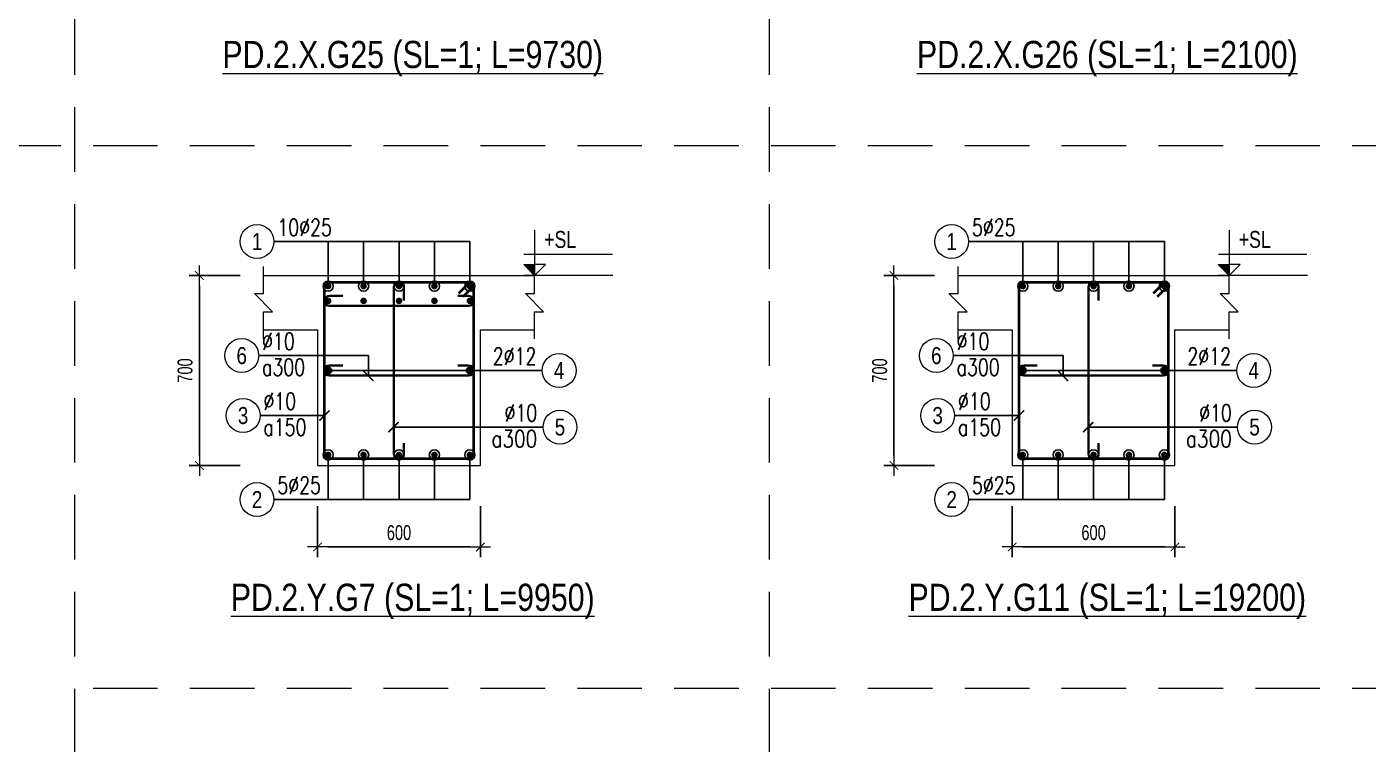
# Model space of a CAD drawing. Header units: millimetres. Extents: x 0 to 264070, y -218202 to 27271.
# Drawn here: x 251086 to 256033, y -176128 to -173486 of the extents above; entities that cross this region are included whole.
import ezdxf
from ezdxf.enums import TextEntityAlignment as Align

# ---------------------------------------------------------------- set-up
doc = ezdxf.new("R2010")
doc.units = ezdxf.units.MM
doc.header["$PDMODE"] = 3
doc.linetypes.add('HIDDEN2', pattern=[4.7625, 3.175, -1.5875])
doc.layers.get('0').update_dxf_attribs({"lineweight": 20})
doc.layers.get('Defpoints').update_dxf_attribs({"color": 151, "lineweight": 9})
for name, color, linetype, lineweight in [('NDC_S_ANNO', 7, 'Continuous', 20), ('NDC_S_CONTINUOUS', 3, 'Continuous', 20), ('NDC_S_DIM', 1, 'Continuous', 15), ('NDC_S_HIDDEN', 8, 'HIDDEN2', 13), ('NDC_S_REBAR', 4, 'Continuous', 35), ('NDC_S_STIRRUP', 4, 'Continuous', 40), ('NDC_S_TEXT SYMBOL', 7, 'Continuous', 20), ('NDC_S_THIN LINE', 8, 'Continuous', 9), ('NDC_S_VN TEXT', 7, 'Continuous', 20)]:
    doc.layers.add(name, color=color, linetype=linetype, lineweight=lineweight)
doc.styles.add('ARIAL', font='arial.ttf', dxfattribs={"width": 0.8})
doc.styles.add('NDC_ANNO', font='', dxfattribs={"width": 0.8})
doc.styles.add('NDC_DIM', font='', dxfattribs={"width": 0.75})
doc.styles.add('NDC_EN TXT', font='romans.shx', dxfattribs={"width": 0.8})
doc.styles.get('NDC_ANNO').set_extended_font_data('Dotum')
doc.styles.get('NDC_DIM').set_extended_font_data('Dotum')
doc.dimstyles.new('NDC_dim_25', dxfattribs={"dimscale": 25, "dimtxt": 2.2, "dimasz": 1.5, "dimexe": 1.5, "dimexo": 2.5, "dimgap": 1, "dimtad": 1, "dimdec": 0, "dimzin": 0, "dimdsep": 46, "dimtxsty": 'NDC_DIM', "dimblk": 'DIMMARK', "dimcen": 0.09, "dimdle": 1.2, "dimclrd": 1, "dimclre": 1, "dimclrt": 3, "dimadec": 0, "dimazin": 0, "dimtfac": 1, "dimtdec": 0, "dimtix": 1, "dimtofl": 0, "dimtmove": 0, "dimatfit": 3, "dimfxl": 6, "dimfxlon": 1, "dimtolj": 1, "dimtzin": 0, "dimarcsym": 0})

# ---------------------------------------------------------------- blocks, each defined once
blk = doc.blocks.new('kata_block_TD')
at = {"color": 6, "linetype": 'ByBlock', "lineweight": -2, "style": 'ARIAL', "width": 0.8}
blk.add_attdef('SECTDET2', text='', height=5, dxfattribs=at).set_placement((0, 7.97), align=Align.CENTER)
at = {"color": 0, "linetype": 'ByBlock', "lineweight": -2, "style": 'ARIAL', "width": 0.8}
blk.add_attdef('SECTDET1', text='', height=5, dxfattribs=at).set_placement((0, 1.47), align=Align.CENTER)
at = {"color": 3, "lineweight": 25, "style": 'ARIAL', "width": 0.8}
blk.add_attdef('SSCALE', text='', height=2.5, dxfattribs=at).set_placement((0, -4), align=Align.CENTER)
blk = doc.blocks.new('kata_block_CT')
at = {"layer": 'NDC_S_ANNO'}
blk.add_hatch(color=3, dxfattribs=at).paths.add_polyline_path([(0, 1.6), (-1.61, 1.6), (0, 0)])
at = {"layer": 'NDC_S_ANNO', "ltscale": 50}
h = blk.add_hatch(dxfattribs=at)
h.set_pattern_fill('ANSI31', color=256, scale=1.406, style=0)
h.paths.add_polyline_path([(0, 1.6), (0, 0), (1.61, 1.6)])
for p, q in [((-1.59, 3.14), (11.47, 3.14)), ((11.56, 0), (-1.64, 0))]:
    blk.add_line(p, q, dxfattribs=at)
for points in [[(0, 6.69), (0, 0)], [(0, 0), (-1.61, 1.6), (0, 1.6)], [(0, 0), (1.61, 1.6), (0, 1.6)]]:
    blk.add_lwpolyline(points, dxfattribs=at)
at = {"layer": 'NDC_S_ANNO', "color": 8, "ltscale": 50}
blk.add_lwpolyline([(0, 0), (-1.61, 1.6), (0, 1.6)], dxfattribs=at)
at = {"layer": 'NDC_S_TEXT SYMBOL', "color": 3, "style": 'NDC_ANNO', "width": 0.8}
blk.add_attdef('CT', (1.41, 4.07), '', height=2.5, dxfattribs=at)
blk = doc.blocks.new('DIMMARK')
at = {"layer": 'NDC_S_DIM', "color": 1}
blk.add_line((-1.5, 0), (1, 0), dxfattribs=at)
at = {"layer": 'NDC_S_DIM', "color": 2, "const_width": 0.1}
blk.add_lwpolyline([(-0.42, -0.42), (0.42, 0.42)], dxfattribs=at)
blk = doc.blocks.new('*D563')
at = {"layer": 'Defpoints', "color": 0, "transparency": 16777216}
for p in [(252158.5, -175101.7), (252758.5, -175101.7), (252758.5, -175401.7)]:
    blk.add_point(p, dxfattribs=at)
at = {"layer": 'NDC_S_DIM', "color": 1, "lineweight": -2, "transparency": 16777216}
for p, q in [((252158.5, -175251.7), (252158.5, -175439.2)), ((252758.5, -175251.7), (252758.5, -175439.2)), ((252196, -175401.7), (252721, -175401.7))]:
    blk.add_line(p, q, dxfattribs=at)
at = {"layer": 'NDC_S_DIM', "color": 1, "lineweight": -2, "transparency": 16777216, "xscale": 37.5, "yscale": 37.5, "zscale": 37.5, "rotation": 180}
blk.add_blockref('DIMMARK', (252158.5, -175401.7), dxfattribs=at)
at = {"layer": 'NDC_S_DIM', "color": 1, "lineweight": -2, "transparency": 16777216, "xscale": 37.5, "yscale": 37.5, "zscale": 37.5}
blk.add_blockref('DIMMARK', (252758.5, -175401.7), dxfattribs=at)
at = {"layer": 'NDC_S_DIM', "color": 3, "transparency": 16777216, "insert": (252458.5, -175349.2), "char_height": 55, "attachment_point": 5, "style": 'NDC_DIM'}
blk.add_mtext('\\A1;600', dxfattribs=at)
blk = doc.blocks.new('*D564')
at = {"layer": 'Defpoints', "color": 0, "transparency": 16777216}
for p in [(252228.2, -174401.7), (251722.2, -175101.7), (252228.2, -175101.7)]:
    blk.add_point(p, dxfattribs=at)
at = {"layer": 'NDC_S_DIM', "color": 1, "lineweight": -2, "transparency": 16777216}
for p, q in [((251872.2, -174401.7), (251684.7, -174401.7)), ((251722.2, -174439.2), (251722.2, -175064.2)), ((251872.2, -175101.7), (251684.7, -175101.7))]:
    blk.add_line(p, q, dxfattribs=at)
at = {"layer": 'NDC_S_DIM', "color": 1, "lineweight": -2, "transparency": 16777216, "xscale": 37.5, "yscale": 37.5, "zscale": 37.5}
for p, rotation in [((251722.2, -174401.7), 90), ((251722.2, -175101.7), 270)]:
    blk.add_blockref('DIMMARK', p, dxfattribs=dict(at, rotation=rotation))
at = {"layer": 'NDC_S_DIM', "color": 3, "transparency": 16777216, "insert": (251669.7, -174751.7), "char_height": 55, "attachment_point": 5, "rotation": 90, "style": 'NDC_DIM'}
blk.add_mtext('\\A1;700', dxfattribs=at)
blk = doc.blocks.new('kata_block_THEP')
at = {"layer": 'NDC_S_REBAR', "color": 0}
for p, q in [((-0.5, 0), (0.5, 0)), ((-0.35, 0.35), (0.35, -0.35)), ((0.35, 0.35), (-0.35, -0.35)), ((0, 0.5), (0, -0.5))]:
    blk.add_line(p, q, dxfattribs=at)
at = {"layer": 'NDC_S_REBAR', "color": 0, "const_width": 0.0833}
blk.add_lwpolyline([(-0.5, 0, 1), (0.5, 0, 1), (-0.5, 0, 1)], format="xyb", dxfattribs=at)
blk = doc.blocks.new('*U240')
blk.add_circle((-2.5, 0), 2.5)
at = {"layer": 'NDC_S_VN TEXT', "color": 3, "style": 'NDC_EN TXT', "width": 0.75}
blk.add_attdef('DK1', (0.5, 0.85), '', height=2.5, dxfattribs=at)
at = {"layer": 'NDC_S_VN TEXT', "color": 7, "style": 'ARIAL', "width": 0.8}
blk.add_attdef('SH2', text='', height=2.5, dxfattribs=at).set_placement((-2.5, 0), align=Align.MIDDLE)
blk = doc.blocks.new('*U241')
blk.add_circle((-2.5, 0), 2.5)
at = {"layer": 'NDC_S_VN TEXT', "color": 3, "style": 'NDC_EN TXT', "width": 0.75}
for tag, p in [('DK1', (0.5, 0.85)), ('KC1', (0.5, -2.97))]:
    blk.add_attdef(tag, p, '', height=2.5, dxfattribs=at)
at = {"layer": 'NDC_S_VN TEXT', "color": 7, "style": 'ARIAL', "width": 0.8}
blk.add_attdef('SH2', text='', height=2.5, dxfattribs=at).set_placement((-2.5, 0), align=Align.MIDDLE)
blk = doc.blocks.new('*U239')
blk.add_circle((2.5, 0), 2.5)
at = {"layer": 'NDC_S_VN TEXT', "color": 3, "style": 'NDC_EN TXT', "width": 0.75}
blk.add_attdef('DK2', text='', height=2.5, dxfattribs=at).set_placement((-0.85, 0.85), align=Align.RIGHT)
at = {"layer": 'NDC_S_VN TEXT', "color": 7, "style": 'ARIAL', "width": 0.8}
blk.add_attdef('SH3', text='', height=2.5, dxfattribs=at).set_placement((2.5, 0), align=Align.MIDDLE)
blk = doc.blocks.new('*U321')
blk.add_circle((2.5, 0), 2.5)
at = {"layer": 'NDC_S_VN TEXT', "color": 3, "style": 'NDC_EN TXT'}
for tag, width, p in [('DK2', 0.75, (-0.85, 0.85)), ('KC2', 0.8, (-0.85, -2.97))]:
    blk.add_attdef(tag, text='', height=2.5, dxfattribs=dict(at, width=width)).set_placement(p, align=Align.RIGHT)
at = {"layer": 'NDC_S_VN TEXT', "color": 7, "style": 'ARIAL', "width": 0.8}
blk.add_attdef('SH3', text='', height=2.5, dxfattribs=at).set_placement((2.5, 0), align=Align.MIDDLE)
blk = doc.blocks.new('*D567')
at = {"layer": 'Defpoints', "color": 0, "transparency": 16777216}
for p in [(254789.7, -174401.7), (254283.7, -175101.7), (254789.7, -175101.7)]:
    blk.add_point(p, dxfattribs=at)
at = {"layer": 'NDC_S_DIM', "color": 1, "lineweight": -2, "transparency": 16777216}
for p, q in [((254433.7, -174401.7), (254246.2, -174401.7)), ((254283.7, -174439.2), (254283.7, -175064.2)), ((254433.7, -175101.7), (254246.2, -175101.7))]:
    blk.add_line(p, q, dxfattribs=at)
at = {"layer": 'NDC_S_DIM', "color": 1, "lineweight": -2, "transparency": 16777216, "xscale": 37.5, "yscale": 37.5, "zscale": 37.5}
for p, rotation in [((254283.7, -174401.7), 90), ((254283.7, -175101.7), 270)]:
    blk.add_blockref('DIMMARK', p, dxfattribs=dict(at, rotation=rotation))
at = {"layer": 'NDC_S_DIM', "color": 3, "transparency": 16777216, "insert": (254231.2, -174751.7), "char_height": 55, "attachment_point": 5, "rotation": 90, "style": 'NDC_DIM'}
blk.add_mtext('\\A1;700', dxfattribs=at)
blk = doc.blocks.new('*D568')
at = {"layer": 'Defpoints', "color": 0, "transparency": 16777216}
for p in [(254720, -175101.7), (255320, -175101.7), (255320, -175401.7)]:
    blk.add_point(p, dxfattribs=at)
at = {"layer": 'NDC_S_DIM', "color": 1, "lineweight": -2, "transparency": 16777216}
for p, q in [((254720, -175251.7), (254720, -175439.2)), ((255320, -175251.7), (255320, -175439.2)), ((254757.5, -175401.7), (255282.5, -175401.7))]:
    blk.add_line(p, q, dxfattribs=at)
at = {"layer": 'NDC_S_DIM', "color": 1, "lineweight": -2, "transparency": 16777216, "xscale": 37.5, "yscale": 37.5, "zscale": 37.5, "rotation": 180}
blk.add_blockref('DIMMARK', (254720, -175401.7), dxfattribs=at)
at = {"layer": 'NDC_S_DIM', "color": 1, "lineweight": -2, "transparency": 16777216, "xscale": 37.5, "yscale": 37.5, "zscale": 37.5}
blk.add_blockref('DIMMARK', (255320, -175401.7), dxfattribs=at)
at = {"layer": 'NDC_S_DIM', "color": 3, "transparency": 16777216, "insert": (255020, -175349.2), "char_height": 55, "attachment_point": 5, "style": 'NDC_DIM'}
blk.add_mtext('\\A1;600', dxfattribs=at)

msp = doc.modelspace()

# ---------------------------------------------------------------- linework, layer by layer
at = {"layer": 'NDC_S_CONTINUOUS'}
for points in [[(251958.5, -174401.7), (252158.5, -174401.7), (252158.5, -174401.7), (252758.5, -174401.7), (252758.5, -174401.7), (252958.5, -174401.7)], [(254520, -174401.7), (254720, -174401.7), (254720, -174401.7), (255320, -174401.7), (255320, -174401.7), (255520, -174401.7)], [(251958.5, -174601.7), (252158.5, -174601.7), (252158.5, -175101.7), (252758.5, -175101.7), (252758.5, -174601.7), (252958.5, -174601.7)], [(254520, -174601.7), (254720, -174601.7), (254720, -175101.7), (255320, -175101.7), (255320, -174601.7), (255520, -174601.7)]]:
    msp.add_lwpolyline(points, dxfattribs=at)
at = {"layer": 'NDC_S_HIDDEN', "ltscale": 75}
for p, q in [((251262.4, -165923.4), (251262.4, -179923.4)), ((253823.9, -165923.4), (253823.9, -179923.4)), ((264070, -173923.4), (246139.4, -173923.4)), ((264070, -175923.4), (251262.4, -175923.4))]:
    msp.add_line(p, q, dxfattribs=at)
at = {"layer": 'NDC_S_REBAR'}
for points in [[(252476.9, -174494), (252476.9, -174445.1, 1), (252440, -174445.1), (252440, -175058.3, 1), (252476.9, -175058.3), (252476.9, -175019, -0.414214)], [(255038.4, -174494), (255038.4, -174445.1, 1), (255001.5, -174445.1), (255001.5, -175058.3, 1), (255038.4, -175058.3), (255038.4, -175019, -0.414214)], [(252250.9, -174476.7), (252202, -174476.7, 1), (252202, -174513.6), (252715.1, -174513.6, 1), (252715.1, -174476.7), (252675.8, -174476.7, -0.414214)], [(252250.9, -174733.3), (252202, -174733.3, 1), (252202, -174770.1), (252715.1, -174770.1, 1), (252715.1, -174733.3), (252675.8, -174733.3, -0.414214)], [(254812.4, -174733.3), (254763.5, -174733.3, 1), (254763.5, -174770.1), (255276.6, -174770.1, 1), (255276.6, -174733.3), (255237.3, -174733.3, -0.414214)]]:
    msp.add_lwpolyline(points, format="xyb", dxfattribs=at)
at = {"layer": 'NDC_S_STIRRUP'}
for points in [[(252679.5, -174466.7), (252719.5, -174426.7, -0.414214), (252733.5, -174440.7), (252733.5, -175062.7, -0.414214), (252719.5, -175076.7), (252197.5, -175076.7, -0.414214), (252183.5, -175062.7), (252183.5, -174440.7, -0.414214), (252197.5, -174426.7), (252719.5, -174426.7, -0.414214), (252733.5, -174440.7), (252693.5, -174480.7)], [(255241, -174466.7), (255281, -174426.7, -0.414214), (255295, -174440.7), (255295, -175062.7, -0.414214), (255281, -175076.7), (254759, -175076.7, -0.414214), (254745, -175062.7), (254745, -174440.7, -0.414214), (254759, -174426.7), (255281, -174426.7, -0.414214), (255295, -174440.7), (255255, -174480.7)]]:
    msp.add_lwpolyline(points, format="xyb", dxfattribs=at)
at = {"layer": 'NDC_S_THIN LINE'}
for points in [[(251958.5, -174635), (251958.5, -174535), (251991.9, -174535), (251925.2, -174468.4), (251958.5, -174468.4), (251958.5, -174368.4)], [(252958.5, -174635), (252958.5, -174535), (252991.9, -174535), (252925.2, -174468.4), (252958.5, -174468.4), (252958.5, -174368.4)], [(254520, -174635), (254520, -174535), (254553.4, -174535), (254486.7, -174468.4), (254520, -174468.4), (254520, -174368.4)], [(255520, -174635), (255520, -174535), (255553.4, -174535), (255486.7, -174468.4), (255520, -174468.4), (255520, -174368.4)]]:
    msp.add_lwpolyline(points, dxfattribs=at)

# ---------------------------------------------------------------- block references
at = {"layer": 'NDC_S_REBAR', "color": 3, "xscale": 22, "yscale": 22, "zscale": 22}
for p in [(252197.5, -174440.7), (254759, -174440.7), (252197.5, -174751.7), (254759, -174751.7), (252197.5, -175062.7), (254759, -175062.7)]:
    msp.add_blockref('kata_block_THEP', p, dxfattribs=at)
at = {"layer": 'NDC_S_REBAR', "xscale": 22, "yscale": 22, "zscale": 22}
for p in [(252328, -174440.7), (252458.5, -174440.7), (252589, -174440.7), (252719.5, -174440.7), (254889.5, -174440.7), (255020, -174440.7), (255150.5, -174440.7), (255281, -174440.7), (252197.5, -174495.1), (252328, -174495.1), (252458.5, -174495.1), (252589, -174495.1), (252719.5, -174495.1), (252719.5, -174751.7), (255281, -174751.7), (252328, -175062.7), (252458.5, -175062.7), (252589, -175062.7), (252719.5, -175062.7), (254889.5, -175062.7), (255020, -175062.7), (255150.5, -175062.7), (255281, -175062.7)]:
    msp.add_blockref('kata_block_THEP', p, dxfattribs=at)
at = {"layer": 'NDC_S_THIN LINE', "xscale": 25, "yscale": 25, "zscale": 25}
for name, p, values in [('*U240', (251997.5, -174276.7), {'SH2': '1', 'DK1': '10%%c25'}), ('*U240', (254559, -174276.7), {'SH2': '1', 'DK1': '5%%c25'}), ('*U241', (251941, -174696.7), {'SH2': '6', 'DK1': '%%c10', 'KC1': 'a300'}), ('*U241', (254502.5, -174696.7), {'SH2': '6', 'DK1': '%%c10', 'KC1': 'a300'}), ('*U239', (252986.4, -174751.7), {'SH3': '4', 'DK2': '2%%c12'}), ('*U239', (255547.9, -174751.7), {'SH3': '4', 'DK2': '2%%c12'}), ('*U241', (251946, -174917.5), {'SH2': '3', 'DK1': '%%c10', 'KC1': 'a150'}), ('*U241', (254507.5, -174917.5), {'SH2': '3', 'DK1': '%%c10', 'KC1': 'a150'}), ('*U321', (252989.6, -174960.2), {'SH3': '5', 'DK2': '%%c10', 'KC2': 'a300'}), ('*U321', (255551.1, -174960.2), {'SH3': '5', 'DK2': '%%c10', 'KC2': 'a300'}), ('*U240', (251997.5, -175226.7), {'SH2': '2', 'DK1': '5%%c25'}), ('*U240', (254559, -175226.7), {'SH2': '2', 'DK1': '5%%c25'})]:
    msp.add_blockref(name, p, dxfattribs=at).add_auto_attribs(values)
at = {"layer": 'NDC_S_VN TEXT'}
ref = msp.add_blockref('kata_block_TD', (252509.1, -173666.6), dxfattribs=dict(at, xscale=20, yscale=20, zscale=20))
ref.add_attrib('SECTDET1', '%%uPD.2.X.G25 (SL=1; L=9730)', dxfattribs={"layer": '0', "color": 0, "linetype": 'ByBlock', "lineweight": -2, "height": 100, "style": 'ARIAL', "width": 0.8}).set_placement((252509.1, -173637.2), align=Align.CENTER)
ref = msp.add_blockref('kata_block_TD', (255070.6, -173666.6), dxfattribs=dict(at, xscale=20, yscale=20, zscale=20))
ref.add_attrib('SECTDET1', '%%uPD.2.X.G26 (SL=1; L=2100)', dxfattribs={"layer": '0', "color": 0, "linetype": 'ByBlock', "lineweight": -2, "height": 100, "style": 'ARIAL', "width": 0.8}).set_placement((255070.6, -173637.2), align=Align.CENTER)
at = {"layer": 'NDC_S_VN TEXT', "xscale": 25, "yscale": 25, "zscale": 25}
for p in [(252958.5, -174401.7), (255520, -174401.7)]:
    msp.add_blockref('kata_block_CT', p, dxfattribs=at).add_auto_attribs({'CT': '+SL'})
at = {"layer": 'NDC_S_VN TEXT'}
ref = msp.add_blockref('kata_block_TD', (252509.1, -175666.6), dxfattribs=dict(at, xscale=20, yscale=20, zscale=20))
ref.add_attrib('SECTDET1', '%%uPD.2.Y.G7 (SL=1; L=9950)', dxfattribs={"layer": '0', "color": 0, "linetype": 'ByBlock', "lineweight": -2, "height": 100, "style": 'ARIAL', "width": 0.8}).set_placement((252509.1, -175637.2), align=Align.CENTER)
ref = msp.add_blockref('kata_block_TD', (255070.6, -175666.6), dxfattribs=dict(at, xscale=20, yscale=20, zscale=20))
ref.add_attrib('SECTDET1', '%%uPD.2.Y.G11 (SL=1; L=19200)', dxfattribs={"layer": '0', "color": 0, "linetype": 'ByBlock', "lineweight": -2, "height": 100, "style": 'ARIAL', "width": 0.8}).set_placement((255070.6, -175637.2), align=Align.CENTER)

# ---------------------------------------------------------------- dimensions: what is measured, and where the dimension line sits
at = {"layer": 'NDC_S_DIM'}
for base, p1, p2, picture, middle in [((251722.2, -175101.7), (252228.2, -174401.7), (252228.2, -175101.7), '*D564', (251669.7, -174751.7)), ((254283.7, -175101.7), (254789.7, -174401.7), (254789.7, -175101.7), '*D567', (254231.2, -174751.7))]:
    dim = msp.add_linear_dim(base=base, p1=p1, p2=p2, angle=270, dimstyle='NDC_dim_25', dxfattribs=at)
    dim.commit()
    dim.dimension.update_dxf_attribs({"geometry": picture, "text_midpoint": middle})
for base, p1, p2, picture, middle in [((252758.5, -175401.7), (252158.5, -175101.7), (252758.5, -175101.7), '*D563', (252458.5, -175349.2)), ((255320, -175401.7), (254720, -175101.7), (255320, -175101.7), '*D568', (255020, -175349.2))]:
    dim = msp.add_linear_dim(base=base, p1=p1, p2=p2, dimstyle='NDC_dim_25', dxfattribs=at)
    dim.commit()
    dim.dimension.update_dxf_attribs({"geometry": picture, "text_midpoint": middle})

# ---------------------------------------------------------------- leaders
at = {"layer": 'NDC_S_THIN LINE'}
for points, override in [([(252197.5, -174440.7), (252197.5, -174276.7), (251997.5, -174276.7)], {"dimldrblk": 'DotBlank'}), ([(252328, -174440.7), (252328, -174276.7), (251997.5, -174276.7)], {"dimldrblk": 'DotBlank'}), ([(252458.5, -174440.7), (252458.5, -174276.7), (251997.5, -174276.7)], {"dimldrblk": 'DotBlank'}), ([(252589, -174440.7), (252589, -174276.7), (251997.5, -174276.7)], {"dimldrblk": 'DotBlank'}), ([(252719.5, -174440.7), (252719.5, -174276.7), (251997.5, -174276.7)], {"dimldrblk": 'DotBlank'}), ([(255281, -174440.7), (255281, -174276.7), (254559, -174276.7)], {"dimldrblk": 'DotBlank'}), ([(255150.5, -174440.7), (255150.5, -174276.7), (254559, -174276.7)], {"dimldrblk": 'DotBlank'}), ([(255020, -174440.7), (255020, -174276.7), (254559, -174276.7)], {"dimldrblk": 'DotBlank'}), ([(254889.5, -174440.7), (254889.5, -174276.7), (254559, -174276.7)], {"dimldrblk": 'DotBlank'}), ([(254759, -174440.7), (254759, -174276.7), (254559, -174276.7)], {"dimldrblk": 'DotBlank'}), ([(252345.9, -174771.7), (252345.9, -174696.7), (251941, -174696.7)], {"dimldrblk": 'ArchTick'}), ([(254907.4, -174771.7), (254907.4, -174696.7), (254502.5, -174696.7)], {"dimldrblk": 'ArchTick'}), ([(252197.5, -174751.7), (252725.5, -174751.7)], {"dimasz": 1, "dimldrblk": 'DotBlank'}), ([(252719.5, -174751.7), (252197.5, -174751.7)], {"dimasz": 1, "dimldrblk": 'DotBlank'}), ([(252719.5, -174751.7), (252986.4, -174751.7)], {"dimldrblk": 'DotSmall'}), ([(254759, -174751.7), (255287, -174751.7)], {"dimasz": 1, "dimldrblk": 'DotBlank'}), ([(255281, -174751.7), (254759, -174751.7)], {"dimasz": 1, "dimldrblk": 'DotBlank'}), ([(255281, -174751.7), (255547.9, -174751.7)], {"dimldrblk": 'DotSmall'}), ([(252183.5, -174917.5), (251946, -174917.5)], {"dimldrblk": 'ArchTick'}), ([(254745, -174917.5), (254507.5, -174917.5)], {"dimldrblk": 'ArchTick'}), ([(252438.5, -174960.2), (252989.6, -174960.2)], {"dimldrblk": 'ArchTick'}), ([(255000, -174960.2), (255551.1, -174960.2)], {"dimldrblk": 'ArchTick'}), ([(252197.5, -175062.7), (252197.5, -175226.7), (251997.5, -175226.7)], {"dimldrblk": 'DotBlank'}), ([(252328, -175062.7), (252328, -175226.7), (251997.5, -175226.7)], {"dimldrblk": 'DotBlank'}), ([(252458.5, -175062.7), (252458.5, -175226.7), (251997.5, -175226.7)], {"dimldrblk": 'DotBlank'}), ([(252589, -175062.7), (252589, -175226.7), (251997.5, -175226.7)], {"dimldrblk": 'DotBlank'}), ([(252719.5, -175062.7), (252719.5, -175226.7), (251997.5, -175226.7)], {"dimldrblk": 'DotBlank'}), ([(255281, -175062.7), (255281, -175226.7), (254559, -175226.7)], {"dimldrblk": 'DotBlank'}), ([(255150.5, -175062.7), (255150.5, -175226.7), (254559, -175226.7)], {"dimldrblk": 'DotBlank'}), ([(255020, -175062.7), (255020, -175226.7), (254559, -175226.7)], {"dimldrblk": 'DotBlank'}), ([(254889.5, -175062.7), (254889.5, -175226.7), (254559, -175226.7)], {"dimldrblk": 'DotBlank'}), ([(254759, -175062.7), (254759, -175226.7), (254559, -175226.7)], {"dimldrblk": 'DotBlank'})]:
    msp.add_leader(points, dimstyle='NDC_dim_25', override=override, dxfattribs=at)

doc.saveas('drawing.dxf')
